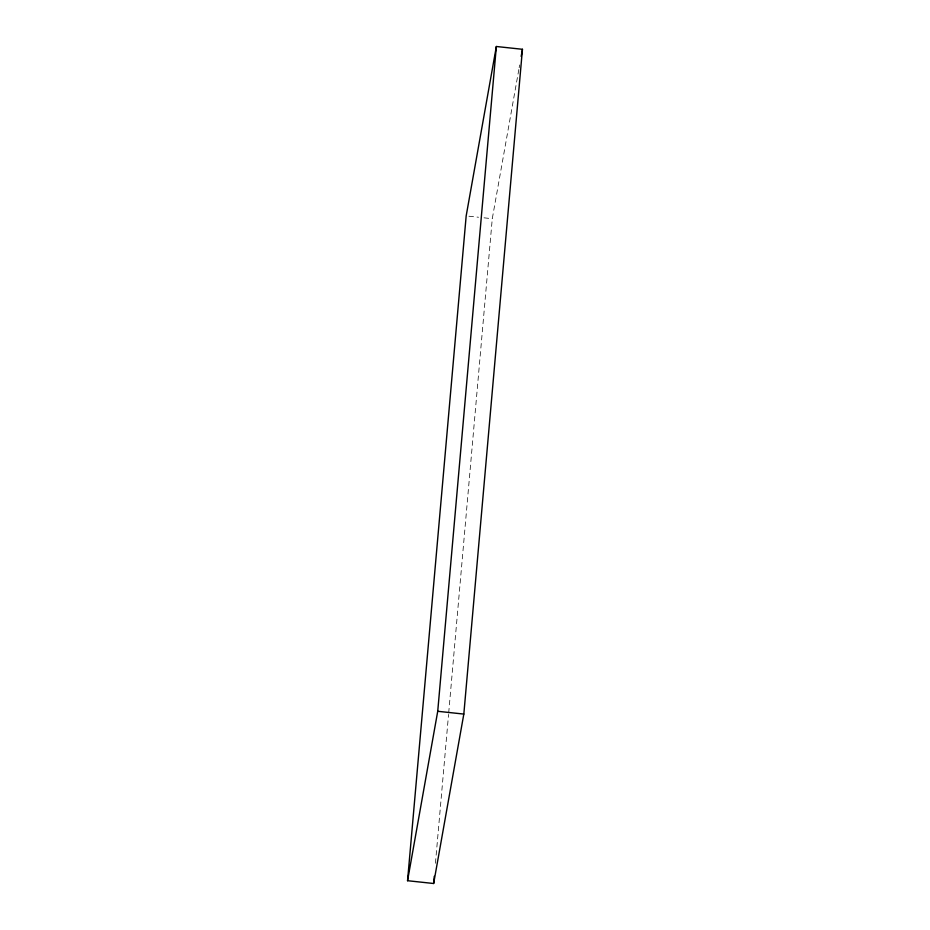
<?xml version="1.0" encoding="UTF-8"?>
<svg xmlns="http://www.w3.org/2000/svg" width="930" height="930" viewBox="0 0 930 930"><rect width="100%" height="100%" fill="white"/><g stroke="black" fill="none" stroke-linecap="round" stroke-linejoin="round"><path stroke-width="0.7" stroke-dasharray="4.65 3.49" d="M435.438 863.273L448.562 714.414M448.69 712.961L492.272 218.713L518.894 69.215M519.149 67.797L519.661 64.949M468.918 216.213L478.531 217.236M484.03 217.829L492.272 218.713"/><path stroke-width="1.4" d="M407.549 880.71L466.174 215.923L496.353 46.5L522.451 49.29L463.826 714.077L433.647 883.5L407.549 880.71L437.728 711.287L496.353 46.5M433.647 883.5L434.287 876.269M521.172 56.405L522.451 49.29M437.728 711.287L463.826 714.077"/></g></svg>
